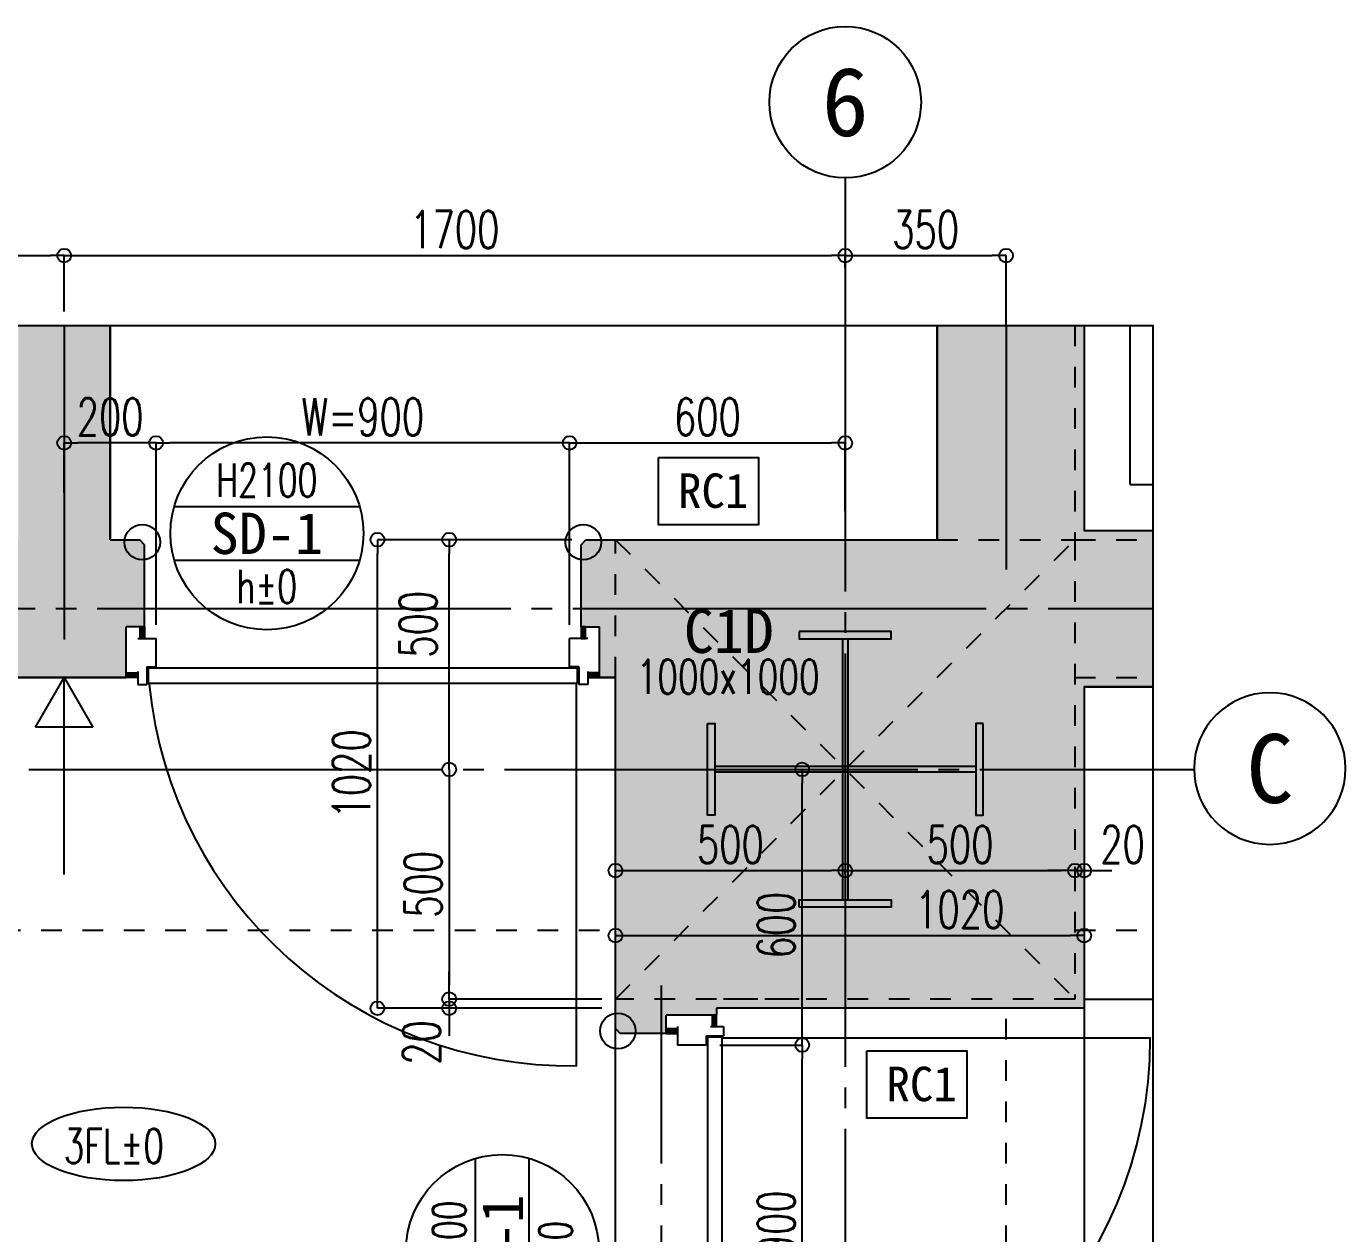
# Model space of a CAD drawing. Extents: x -229451 to 47804, y -161247 to 19812.
# Drawn here: x 13705 to 16577, y 7345 to 9973 of the extents above; entities that cross this region are included whole.
import ezdxf
from ezdxf.enums import TextEntityAlignment as Align

# ---------------------------------------------------------------- set-up
doc = ezdxf.new("R2010")
doc.units = 0
doc.header["$LTSCALE"] = 450
doc.linetypes.add('CENTER2', pattern=[2.3, 2, -0.1, 0.1, -0.1])
doc.linetypes.add('HIDDEN3', pattern=[0.2, 0.1, -0.1])
doc.layers.get('0').update_dxf_attribs({"linetype": 'CONTINUOUS'})
doc.layers.get('DEFPOINTS').update_dxf_attribs({"linetype": 'CONTINUOUS'})
doc.layers.add('E0_図面枠B_OFF', color=255, linetype='CONTINUOUS', plot=False)
for name, color, linetype in [('E1_文字A', 3, 'CONTINUOUS'), ('E6_面取り記号', 4, 'CONTINUOUS'), ('G1_ハッチング', 251, 'CONTINUOUS'), ('H寸法', 3, 'CONTINUOUS'), ('IA_通芯', 12, 'CENTER2'), ('IB_壁芯', 2, 'CENTER2'), ('IC1_寸法', 3, 'CONTINUOUS'), ('ID1_躯体', 7, 'CONTINUOUS'), ('ID2_構造体', 8, 'HIDDEN3'), ('ID7_打放し表示', 231, 'UTILDN'), ('IE_鉄骨', 242, 'CONTINUOUS'), ('JA1_柱記号', 4, 'CONTINUOUS'), ('JA5_壁仕上記号', 4, 'CONTINUOUS'), ('JA6_建具記号', 4, 'CONTINUOUS'), ('JJ1_建具', 1, 'CONTINUOUS'), ('JJ2_建具枠', 3, 'CONTINUOUS'), ('JK1_家具', 1, 'CONTINUOUS'), ('JL1_金物_手摺他', 1, 'CONTINUOUS'), ('KA1_躯体見下線', 113, 'CONTINUOUS'), ('KA2_躯体見下線_梁点線', 8, 'HIDDEN3'), ('KB1_躯体見上線', 143, 'CONTINUOUS')]:
    doc.layers.add(name, color=color, linetype=linetype)
doc.styles.add('toda-A (0.7)', font='romans.shx', dxfattribs={"width": 0.7, "bigfont": 'extfont.shx'})
doc.styles.add('toda-G', font='')
doc.styles.get('toda-G').set_extended_font_data('MS Gothic')
doc.linetypes.add('UTILDN', pattern='A,5e-13,[130,ltypeshp.shx,S=0.45,R=0,X=0,Y=-0.45],0,-3', length=3)
doc.dimstyles.new('toda 1：30', dxfattribs={"dimscale": 30, "dimtxt": 2.7, "dimasz": 1, "dimexe": 0, "dimexo": 1, "dimgap": 0, "dimtad": 0, "dimdec": 3, "dimzin": 12, "dimdsep": 46, "dimtxsty": 'toda-A (0.7)', "dimblk": 'ORIGIN', "dimcen": 2.5, "dimclrd": 256, "dimclre": 256, "dimclrt": 7, "dimadec": 0, "dimazin": 0, "dimtfac": 1, "dimtdec": 3, "dimtix": 1, "dimtmove": 2, "dimatfit": 3, "dimldrblk": 'ORIGIN', "dimfxl": 0, "dimtvp": 0.7, "dimtolj": 1, "dimtzin": 0, "dimarcsym": 0})

# ---------------------------------------------------------------- blocks, each defined once
blk = doc.blocks.new('建具符号')
at = {"layer": 'JA6_建具記号'}
for p, q in [((-336.2, 97.2), (336.2, 97.2)), ((-336.2, -97.2), (336.2, -97.2))]:
    blk.add_line(p, q, dxfattribs=at)
blk.add_circle((0, 0), 350, dxfattribs=at)
at = {"layer": 'JA6_建具記号', "style": 'toda-A (0.7)', "width": 0.7}
for tag, p in [('開口高さ', (0, 192.8)), ('開口下端', (0, -192.8))]:
    blk.add_attdef(tag, text='', height=120, dxfattribs=at).set_placement(p, align=Align.MIDDLE)
at = {"layer": 'JA6_建具記号', "style": 'toda-G'}
blk.add_attdef('建具符号', text='', height=150, dxfattribs=at).set_placement((0, 0), align=Align.MIDDLE)
blk = doc.blocks.new('_Origin')
at = {"color": 0, "linetype": 'ByBlock', "lineweight": -2}
blk.add_line((0, 0), (-1, 0), dxfattribs=at)
blk.add_circle((0, 0), 0.5, dxfattribs=at)
blk = doc.blocks.new('*D129')
at = {"layer": 'DEFPOINTS', "color": 0, "transparency": 16777216}
for p in [(13987.8, 9066.4), (13987.8, 8640.9), (14887.8, 8640.9)]:
    blk.add_point(p, dxfattribs=at)
at = {"layer": 'IC1_寸法', "lineweight": -2, "transparency": 16777216}
for p, q in [((13987.8, 8670.9), (13987.8, 9066.4)), ((14857.8, 9066.4), (14017.8, 9066.4)), ((14887.8, 8670.9), (14887.8, 9066.4))]:
    blk.add_line(p, q, dxfattribs=at)
at = {"layer": 'IC1_寸法', "lineweight": -2, "transparency": 16777216, "xscale": 30, "yscale": 30, "zscale": 30, "rotation": 180}
blk.add_blockref('_Origin', (13987.8, 9066.4), dxfattribs=at)
at = {"layer": 'IC1_寸法', "lineweight": -2, "transparency": 16777216, "xscale": 30, "yscale": 30, "zscale": 30}
blk.add_blockref('_Origin', (14887.8, 9066.4), dxfattribs=at)
at = {"layer": 'IC1_寸法', "color": 7, "transparency": 16777216, "insert": (14437.8, 9123.1), "char_height": 81, "attachment_point": 5, "style": 'toda-A (0.7)'}
blk.add_mtext('\\A1;W=900', dxfattribs=at)
blk = doc.blocks.new('*D130')
at = {"layer": 'DEFPOINTS', "color": 0, "transparency": 16777216}
for p in [(15487.8, 9066.4), (15487.8, 8887.7), (14887.8, 8640.9)]:
    blk.add_point(p, dxfattribs=at)
at = {"layer": 'H寸法', "linetype": 'CENTER2', "lineweight": -2, "transparency": 16777216}
for p, q in [((14887.8, 8670.9), (14887.8, 9066.4)), ((15487.8, 8917.7), (15487.8, 9066.4))]:
    blk.add_line(p, q, dxfattribs=at)
at = {"layer": 'H寸法', "lineweight": -2, "transparency": 16777216}
blk.add_line((14917.8, 9066.4), (15457.8, 9066.4), dxfattribs=at)
at = {"layer": 'H寸法', "lineweight": -2, "transparency": 16777216, "xscale": 30, "yscale": 30, "zscale": 30, "rotation": 180}
blk.add_blockref('_Origin', (14887.8, 9066.4), dxfattribs=at)
at = {"layer": 'H寸法', "lineweight": -2, "transparency": 16777216, "xscale": 30, "yscale": 30, "zscale": 30}
blk.add_blockref('_Origin', (15487.8, 9066.4), dxfattribs=at)
at = {"layer": 'H寸法', "color": 7, "transparency": 16777216, "insert": (15187.8, 9123.1), "char_height": 81, "attachment_point": 5, "style": 'toda-A (0.7)'}
blk.add_mtext('\\A1;600', dxfattribs=at)
blk = doc.blocks.new('*D131')
at = {"layer": 'DEFPOINTS', "color": 0, "transparency": 16777216}
for p in [(15184.8, 7755.9), (15394.3, 7755.9), (15184.8, 6855.9)]:
    blk.add_point(p, dxfattribs=at)
at = {"layer": 'IC1_寸法', "lineweight": -2, "transparency": 16777216}
for p, q in [((15214.8, 7755.9), (15394.3, 7755.9)), ((15394.3, 6885.9), (15394.3, 7725.9)), ((15214.8, 6855.9), (15394.3, 6855.9))]:
    blk.add_line(p, q, dxfattribs=at)
at = {"layer": 'IC1_寸法', "lineweight": -2, "transparency": 16777216, "xscale": 30, "yscale": 30, "zscale": 30}
for p, rotation in [((15394.3, 7755.9), 90), ((15394.3, 6855.9), 270)]:
    blk.add_blockref('_Origin', p, dxfattribs=dict(at, rotation=rotation))
at = {"layer": 'IC1_寸法', "color": 7, "transparency": 16777216, "insert": (15337.6, 7305.9), "char_height": 81, "attachment_point": 5, "rotation": 90, "style": 'toda-A (0.7)'}
blk.add_mtext('\\A1;W=900', dxfattribs=at)
blk = doc.blocks.new('*D132')
at = {"layer": 'DEFPOINTS', "color": 0, "transparency": 16777216}
for p in [(15364.5, 8355.9), (15394.3, 8355.9), (15184.8, 7755.9)]:
    blk.add_point(p, dxfattribs=at)
at = {"layer": 'H寸法', "linetype": 'CENTER2', "lineweight": -2, "transparency": 16777216}
for p, q in [((15394.5, 8355.9), (15394.3, 8355.9)), ((15214.8, 7755.9), (15394.3, 7755.9))]:
    blk.add_line(p, q, dxfattribs=at)
at = {"layer": 'H寸法', "lineweight": -2, "transparency": 16777216}
blk.add_line((15394.3, 7785.9), (15394.3, 8325.9), dxfattribs=at)
at = {"layer": 'H寸法', "lineweight": -2, "transparency": 16777216, "xscale": 30, "yscale": 30, "zscale": 30}
for p, rotation in [((15394.3, 8355.9), 90), ((15394.3, 7755.9), 270)]:
    blk.add_blockref('_Origin', p, dxfattribs=dict(at, rotation=rotation))
at = {"layer": 'H寸法', "color": 7, "transparency": 16777216, "insert": (15337.6, 8016.8), "char_height": 81, "attachment_point": 5, "rotation": 90, "style": 'toda-A (0.7)'}
blk.add_mtext('\\A1;600', dxfattribs=at)
blk = doc.blocks.new('通芯符号B')
at = {"layer": 'IA_通芯', "linetype": 'Continuous'}
blk.add_circle((0, 0), 275, dxfattribs=at)
at = {"layer": 'IA_通芯', "style": 'toda-G'}
blk.add_attdef('X02', text='', height=250, dxfattribs=at).set_placement((0, 0), align=Align.MIDDLE)
blk = doc.blocks.new('*D140')
at = {"layer": 'DEFPOINTS', "color": 0, "transparency": 16777216}
for p in [(15487.8, 8135.6), (14987.8, 8097.6), (15487.8, 8097.6)]:
    blk.add_point(p, dxfattribs=at)
at = {"layer": 'H寸法', "linetype": 'CENTER2', "lineweight": -2, "transparency": 16777216}
for p, q in [((14987.8, 8127.6), (14987.8, 8135.6)), ((15487.8, 8127.6), (15487.8, 8135.6))]:
    blk.add_line(p, q, dxfattribs=at)
at = {"layer": 'H寸法', "lineweight": -2, "transparency": 16777216}
blk.add_line((15017.8, 8135.6), (15457.8, 8135.6), dxfattribs=at)
at = {"layer": 'H寸法', "lineweight": -2, "transparency": 16777216, "xscale": 30, "yscale": 30, "zscale": 30, "rotation": 180}
blk.add_blockref('_Origin', (14987.8, 8135.6), dxfattribs=at)
at = {"layer": 'H寸法', "lineweight": -2, "transparency": 16777216, "xscale": 30, "yscale": 30, "zscale": 30}
blk.add_blockref('_Origin', (15487.8, 8135.6), dxfattribs=at)
at = {"layer": 'H寸法', "color": 7, "transparency": 16777216, "insert": (15237.8, 8192.3), "char_height": 81, "attachment_point": 5, "style": 'toda-A (0.7)'}
blk.add_mtext('\\A1;500', dxfattribs=at)
blk = doc.blocks.new('*D141')
at = {"layer": 'DEFPOINTS', "color": 0, "transparency": 16777216}
for p in [(15987.8, 8135.6), (15487.8, 8097.6), (15987.8, 8107.8)]:
    blk.add_point(p, dxfattribs=at)
at = {"layer": 'H寸法', "linetype": 'CENTER2', "lineweight": -2, "transparency": 16777216}
for p, q in [((15487.8, 8127.6), (15487.8, 8135.6)), ((15987.8, 8137.8), (15987.8, 8135.6))]:
    blk.add_line(p, q, dxfattribs=at)
at = {"layer": 'H寸法', "lineweight": -2, "transparency": 16777216}
blk.add_line((15517.8, 8135.6), (15957.8, 8135.6), dxfattribs=at)
at = {"layer": 'H寸法', "lineweight": -2, "transparency": 16777216, "xscale": 30, "yscale": 30, "zscale": 30, "rotation": 180}
blk.add_blockref('_Origin', (15487.8, 8135.6), dxfattribs=at)
at = {"layer": 'H寸法', "lineweight": -2, "transparency": 16777216, "xscale": 30, "yscale": 30, "zscale": 30}
blk.add_blockref('_Origin', (15987.8, 8135.6), dxfattribs=at)
at = {"layer": 'H寸法', "color": 7, "transparency": 16777216, "insert": (15737.8, 8192.3), "char_height": 81, "attachment_point": 5, "style": 'toda-A (0.7)'}
blk.add_mtext('\\A1;500', dxfattribs=at)
blk = doc.blocks.new('*D187')
at = {"layer": 'DEFPOINTS', "color": 0, "transparency": 16777216}
for p in [(13599.3, 8555.9), (13671.4, 8555.9), (13897.9, 6975.9)]:
    blk.add_point(p, dxfattribs=at)
at = {"layer": 'H寸法', "linetype": 'CENTER2', "lineweight": -2, "transparency": 16777216}
for p, q in [((13641.4, 8555.9), (13599.3, 8555.9)), ((13867.9, 6975.9), (13599.3, 6975.9))]:
    blk.add_line(p, q, dxfattribs=at)
at = {"layer": 'H寸法', "lineweight": -2, "transparency": 16777216}
blk.add_line((13599.3, 7005.9), (13599.3, 8525.9), dxfattribs=at)
at = {"layer": 'H寸法', "lineweight": -2, "transparency": 16777216, "xscale": 30, "yscale": 30, "zscale": 30}
for p, rotation in [((13599.3, 8555.9), 90), ((13599.3, 6975.9), 270)]:
    blk.add_blockref('_Origin', p, dxfattribs=dict(at, rotation=rotation))
at = {"layer": 'H寸法', "color": 7, "transparency": 16777216, "insert": (13542.6, 7765.9), "char_height": 81, "attachment_point": 5, "rotation": 90, "style": 'toda-A (0.7)'}
blk.add_mtext('\\A1;1580', dxfattribs=at)
blk = doc.blocks.new('*D425')
at = {"layer": 'DEFPOINTS', "color": 0, "transparency": 16777216}
for p in [(16007.8, 8135.6), (15987.8, 8113.5), (16007.8, 8113.5)]:
    blk.add_point(p, dxfattribs=at)
at = {"layer": 'H寸法', "lineweight": -2, "transparency": 16777216}
for p, q in [((15957.8, 8135.6), (15927.8, 8135.6)), ((15987.8, 8135.6), (16007.8, 8135.6)), ((16037.8, 8135.6), (16067.8, 8135.6))]:
    blk.add_line(p, q, dxfattribs=at)
at = {"layer": 'H寸法', "linetype": 'CENTER2', "lineweight": -2, "transparency": 16777216}
for p, q in [((15987.8, 8143.5), (15987.8, 8135.6)), ((16007.8, 8143.5), (16007.8, 8135.6))]:
    blk.add_line(p, q, dxfattribs=at)
at = {"layer": 'H寸法', "lineweight": -2, "transparency": 16777216, "xscale": 30, "yscale": 30, "zscale": 30}
blk.add_blockref('_Origin', (15987.8, 8135.6), dxfattribs=at)
at = {"layer": 'H寸法', "lineweight": -2, "transparency": 16777216, "xscale": 30, "yscale": 30, "zscale": 30, "rotation": 180}
blk.add_blockref('_Origin', (16007.8, 8135.6), dxfattribs=at)
at = {"layer": 'H寸法', "color": 7, "transparency": 16777216, "insert": (16091.5, 8192.3), "char_height": 81, "attachment_point": 5, "style": 'toda-A (0.7)'}
blk.add_mtext('\\A1;20', dxfattribs=at)
blk = doc.blocks.new('*D426')
at = {"layer": 'DEFPOINTS', "color": 0, "transparency": 16777216}
for p in [(14987.8, 8023.9), (16007.8, 8023.9), (16007.8, 7994.1)]:
    blk.add_point(p, dxfattribs=at)
at = {"layer": 'H寸法', "linetype": 'CENTER2', "lineweight": -2, "transparency": 16777216}
for p, q in [((14987.8, 7993.9), (14987.8, 7994.1)), ((16007.8, 7993.9), (16007.8, 7994.1))]:
    blk.add_line(p, q, dxfattribs=at)
at = {"layer": 'H寸法', "lineweight": -2, "transparency": 16777216}
blk.add_line((15017.8, 7994.1), (15977.8, 7994.1), dxfattribs=at)
at = {"layer": 'H寸法', "lineweight": -2, "transparency": 16777216, "xscale": 30, "yscale": 30, "zscale": 30, "rotation": 180}
blk.add_blockref('_Origin', (14987.8, 7994.1), dxfattribs=at)
at = {"layer": 'H寸法', "lineweight": -2, "transparency": 16777216, "xscale": 30, "yscale": 30, "zscale": 30}
blk.add_blockref('_Origin', (16007.8, 7994.1), dxfattribs=at)
at = {"layer": 'H寸法', "color": 7, "transparency": 16777216, "insert": (15737, 8050.8), "char_height": 81, "attachment_point": 5, "style": 'toda-A (0.7)'}
blk.add_mtext('\\A1;1020', dxfattribs=at)
blk = doc.blocks.new('*D427')
at = {"layer": 'DEFPOINTS', "color": 0, "transparency": 16777216}
for p in [(14655.4, 8355.9), (14625.8, 7855.9), (14987.8, 7855.9)]:
    blk.add_point(p, dxfattribs=at)
at = {"layer": 'H寸法', "linetype": 'CENTER2', "lineweight": -2, "transparency": 16777216}
for p, q in [((14625.4, 8355.9), (14625.8, 8355.9)), ((14957.8, 7855.9), (14625.8, 7855.9))]:
    blk.add_line(p, q, dxfattribs=at)
at = {"layer": 'H寸法', "lineweight": -2, "transparency": 16777216}
blk.add_line((14625.8, 8325.9), (14625.8, 7885.9), dxfattribs=at)
at = {"layer": 'H寸法', "lineweight": -2, "transparency": 16777216, "xscale": 30, "yscale": 30, "zscale": 30}
for p, rotation in [((14625.8, 8355.9), 90), ((14625.8, 7855.9), 270)]:
    blk.add_blockref('_Origin', p, dxfattribs=dict(at, rotation=rotation))
at = {"layer": 'H寸法', "color": 7, "transparency": 16777216, "insert": (14569.1, 8105.9), "char_height": 81, "attachment_point": 5, "rotation": 90, "style": 'toda-A (0.7)'}
blk.add_mtext('\\A1;500', dxfattribs=at)
blk = doc.blocks.new('*D428')
at = {"layer": 'DEFPOINTS', "color": 0, "transparency": 16777216}
for p in [(14625.8, 8855.9), (14922.9, 8855.9), (14655.4, 8355.9)]:
    blk.add_point(p, dxfattribs=at)
at = {"layer": 'H寸法', "linetype": 'CENTER2', "lineweight": -2, "transparency": 16777216}
for p, q in [((14892.9, 8855.9), (14625.8, 8855.9)), ((14625.4, 8355.9), (14625.8, 8355.9))]:
    blk.add_line(p, q, dxfattribs=at)
at = {"layer": 'H寸法', "lineweight": -2, "transparency": 16777216}
blk.add_line((14625.8, 8385.9), (14625.8, 8825.9), dxfattribs=at)
at = {"layer": 'H寸法', "lineweight": -2, "transparency": 16777216, "xscale": 30, "yscale": 30, "zscale": 30}
for p, rotation in [((14625.8, 8855.9), 90), ((14625.8, 8355.9), 270)]:
    blk.add_blockref('_Origin', p, dxfattribs=dict(at, rotation=rotation))
at = {"layer": 'H寸法', "color": 7, "transparency": 16777216, "insert": (14558, 8671.9), "char_height": 81, "attachment_point": 5, "rotation": 90, "style": 'toda-A (0.7)'}
blk.add_mtext('\\A1;500', dxfattribs=at)
blk = doc.blocks.new('*D429')
at = {"layer": 'DEFPOINTS', "color": 0, "transparency": 16777216}
for p in [(14469.6, 8855.9), (14922.9, 8855.9), (14987.8, 7835.9)]:
    blk.add_point(p, dxfattribs=at)
at = {"layer": 'H寸法', "linetype": 'CENTER2', "lineweight": -2, "transparency": 16777216}
for p, q in [((14892.9, 8855.9), (14469.6, 8855.9)), ((14957.8, 7835.9), (14469.6, 7835.9))]:
    blk.add_line(p, q, dxfattribs=at)
at = {"layer": 'H寸法', "lineweight": -2, "transparency": 16777216}
blk.add_line((14469.6, 7865.9), (14469.6, 8825.9), dxfattribs=at)
at = {"layer": 'H寸法', "lineweight": -2, "transparency": 16777216, "xscale": 30, "yscale": 30, "zscale": 30}
for p, rotation in [((14469.6, 8855.9), 90), ((14469.6, 7835.9), 270)]:
    blk.add_blockref('_Origin', p, dxfattribs=dict(at, rotation=rotation))
at = {"layer": 'H寸法', "color": 7, "transparency": 16777216, "insert": (14412.9, 8345.9), "char_height": 81, "attachment_point": 5, "rotation": 90, "style": 'toda-A (0.7)'}
blk.add_mtext('\\A1;1020', dxfattribs=at)
blk = doc.blocks.new('*D430')
at = {"layer": 'DEFPOINTS', "color": 0, "transparency": 16777216}
for p in [(14987.8, 7855.9), (14625.8, 7835.9), (14987.8, 7835.9)]:
    blk.add_point(p, dxfattribs=at)
at = {"layer": 'H寸法', "lineweight": -2, "transparency": 16777216}
for p, q in [((14625.8, 7885.9), (14625.8, 7915.9)), ((14625.8, 7855.9), (14625.8, 7835.9)), ((14625.8, 7805.9), (14625.8, 7775.9))]:
    blk.add_line(p, q, dxfattribs=at)
at = {"layer": 'H寸法', "linetype": 'CENTER2', "lineweight": -2, "transparency": 16777216}
for p, q in [((14957.8, 7855.9), (14625.8, 7855.9)), ((14957.8, 7835.9), (14625.8, 7835.9))]:
    blk.add_line(p, q, dxfattribs=at)
at = {"layer": 'H寸法', "lineweight": -2, "transparency": 16777216, "xscale": 30, "yscale": 30, "zscale": 30}
for p, rotation in [((14625.8, 7855.9), 270), ((14625.8, 7835.9), 90)]:
    blk.add_blockref('_Origin', p, dxfattribs=dict(at, rotation=rotation))
at = {"layer": 'H寸法', "color": 7, "transparency": 16777216, "insert": (14565.6, 7761.5), "char_height": 81, "attachment_point": 5, "rotation": 90, "style": 'toda-A (0.7)'}
blk.add_mtext('\\A1;20', dxfattribs=at)
blk = doc.blocks.new('*D482')
at = {"layer": 'DEFPOINTS', "color": 0, "transparency": 16777216}
for p in [(13787.8, 9474.2), (11387.8, 9322.4), (13787.8, 9322.4)]:
    blk.add_point(p, dxfattribs=at)
at = {"layer": 'H寸法', "linetype": 'CENTER2', "lineweight": -2, "transparency": 16777216}
for p, q in [((11387.8, 9352.4), (11387.8, 9474.2)), ((13787.8, 9352.4), (13787.8, 9474.2))]:
    blk.add_line(p, q, dxfattribs=at)
at = {"layer": 'H寸法', "lineweight": -2, "transparency": 16777216}
blk.add_line((11417.8, 9474.2), (13757.8, 9474.2), dxfattribs=at)
at = {"layer": 'H寸法', "lineweight": -2, "transparency": 16777216, "xscale": 30, "yscale": 30, "zscale": 30, "rotation": 180}
blk.add_blockref('_Origin', (11387.8, 9474.2), dxfattribs=at)
at = {"layer": 'H寸法', "lineweight": -2, "transparency": 16777216, "xscale": 30, "yscale": 30, "zscale": 30}
blk.add_blockref('_Origin', (13787.8, 9474.2), dxfattribs=at)
at = {"layer": 'H寸法', "color": 7, "transparency": 16777216, "insert": (12587.8, 9530.9), "char_height": 81, "attachment_point": 5, "style": 'toda-A (0.7)'}
blk.add_mtext('\\A1;2400', dxfattribs=at)
blk = doc.blocks.new('*D483')
at = {"layer": 'DEFPOINTS', "color": 0, "transparency": 16777216}
for p in [(15487.8, 9474.2), (15487.8, 9418.3), (13787.8, 9322.4)]:
    blk.add_point(p, dxfattribs=at)
at = {"layer": 'H寸法', "linetype": 'CENTER2', "lineweight": -2, "transparency": 16777216}
for p, q in [((13787.8, 9352.4), (13787.8, 9474.2)), ((15487.8, 9448.3), (15487.8, 9474.2))]:
    blk.add_line(p, q, dxfattribs=at)
at = {"layer": 'H寸法', "lineweight": -2, "transparency": 16777216}
blk.add_line((13817.8, 9474.2), (15457.8, 9474.2), dxfattribs=at)
at = {"layer": 'H寸法', "lineweight": -2, "transparency": 16777216, "xscale": 30, "yscale": 30, "zscale": 30, "rotation": 180}
blk.add_blockref('_Origin', (13787.8, 9474.2), dxfattribs=at)
at = {"layer": 'H寸法', "lineweight": -2, "transparency": 16777216, "xscale": 30, "yscale": 30, "zscale": 30}
blk.add_blockref('_Origin', (15487.8, 9474.2), dxfattribs=at)
at = {"layer": 'H寸法', "color": 7, "transparency": 16777216, "insert": (14637.8, 9530.9), "char_height": 81, "attachment_point": 5, "style": 'toda-A (0.7)'}
blk.add_mtext('\\A1;1700', dxfattribs=at)
blk = doc.blocks.new('*D484')
at = {"layer": 'DEFPOINTS', "color": 0, "transparency": 16777216}
for p in [(15837.8, 9474.2), (15487.8, 9418.3), (15837.8, 9291.4)]:
    blk.add_point(p, dxfattribs=at)
at = {"layer": 'H寸法', "linetype": 'CENTER2', "lineweight": -2, "transparency": 16777216}
for p, q in [((15487.8, 9448.3), (15487.8, 9474.2)), ((15837.8, 9321.4), (15837.8, 9474.2))]:
    blk.add_line(p, q, dxfattribs=at)
at = {"layer": 'H寸法', "lineweight": -2, "transparency": 16777216}
blk.add_line((15517.8, 9474.2), (15807.8, 9474.2), dxfattribs=at)
at = {"layer": 'H寸法', "lineweight": -2, "transparency": 16777216, "xscale": 30, "yscale": 30, "zscale": 30, "rotation": 180}
blk.add_blockref('_Origin', (15487.8, 9474.2), dxfattribs=at)
at = {"layer": 'H寸法', "lineweight": -2, "transparency": 16777216, "xscale": 30, "yscale": 30, "zscale": 30}
blk.add_blockref('_Origin', (15837.8, 9474.2), dxfattribs=at)
at = {"layer": 'H寸法', "color": 7, "transparency": 16777216, "insert": (15662.8, 9530.9), "char_height": 81, "attachment_point": 5, "style": 'toda-A (0.7)'}
blk.add_mtext('\\A1;350', dxfattribs=at)
blk = doc.blocks.new('*D486')
at = {"layer": 'DEFPOINTS', "color": 0, "transparency": 16777216}
for p in [(13787.8, 9066.4), (13987.8, 8938.6), (13787.8, 8928.1)]:
    blk.add_point(p, dxfattribs=at)
at = {"layer": 'H寸法', "linetype": 'CENTER2', "lineweight": -2, "transparency": 16777216}
for p, q in [((13787.8, 8958.1), (13787.8, 9066.4)), ((13987.8, 8968.6), (13987.8, 9066.4))]:
    blk.add_line(p, q, dxfattribs=at)
at = {"layer": 'H寸法', "lineweight": -2, "transparency": 16777216}
blk.add_line((13957.8, 9066.4), (13817.8, 9066.4), dxfattribs=at)
at = {"layer": 'H寸法', "lineweight": -2, "transparency": 16777216, "xscale": 30, "yscale": 30, "zscale": 30, "rotation": 180}
blk.add_blockref('_Origin', (13787.8, 9066.4), dxfattribs=at)
at = {"layer": 'H寸法', "lineweight": -2, "transparency": 16777216, "xscale": 30, "yscale": 30, "zscale": 30}
blk.add_blockref('_Origin', (13987.8, 9066.4), dxfattribs=at)
at = {"layer": 'H寸法', "color": 7, "transparency": 16777216, "insert": (13887.8, 9123.1), "char_height": 81, "attachment_point": 5, "style": 'toda-A (0.7)'}
blk.add_mtext('\\A1;200', dxfattribs=at)
blk = doc.blocks.new('壁仕上記号Ｓ')
at = {"layer": 'JA5_壁仕上記号'}
blk.add_lwpolyline([(-99.3, 60.2), (82.2, 60.2), (82.2, -62.1), (-99.3, -62.1)], close=True, dxfattribs=at)
at = {"layer": 'JA5_壁仕上記号', "style": 'toda-G'}
blk.add_attdef('壁仕上符号', text='', height=135, dxfattribs=at).set_placement((0, 0), align=Align.MIDDLE)

msp = doc.modelspace()

# ---------------------------------------------------------------- hatches: boundary and pattern name
at = {"layer": 'G1_ハッチング'}
h = msp.add_hatch(color=256, dxfattribs=at)
h.paths.add_polyline_path([(16007.809, 8535.8917), (16157.2461, 8535.8917), (16157.2461, 8875.8917), (16007.809, 8875.8917), (16007.809, 9322.384), (15687.809, 9322.384), (15687.809, 8855.8917), (14922.8946, 8855.8917), (14912.809, 8844.7885), (14912.809, 8665.8917), (14952.809, 8665.8917), (14952.809, 8555.8917), (14987.809, 8555.8917), (14987.809, 7791.9949), (14997.8946, 7780.8917), (15097.809, 7780.8917), (15097.809, 7820.8917), (15207.809, 7820.8917), (15207.809, 7835.8917), (16007.809, 7835.8917)])
h.paths.add_polyline_path([(13922.809, 8665.8917), (13962.809, 8665.8917), (13962.809, 8844.7885), (13952.7234, 8855.8917), (13887.809, 8855.8917), (13887.809, 9322.384), (13687.809, 9322.384), (13687.809, 8855.8917), (10870.0266, 8855.8917), (10870.0266, 8555.8917), (11287.809, 8555.8917), (11287.809, 6955.8917), (10870.0266, 6955.8917), (10870.0266, 6755.8917), (11287.809, 6755.8917), (11287.809, 5291.9949), (11297.8946, 5280.8917), (11377.809, 5280.8917), (11377.809, 5320.8917), (11487.809, 5320.8917), (11487.809, 6755.8917), (11552.7234, 6755.8917), (11562.809, 6766.9949), (11562.809, 6845.8917), (11522.809, 6845.8917), (11522.809, 6955.8917), (11487.809, 6955.8917), (11487.809, 8555.8917), (13922.809, 8555.8917)])
h.paths.add_polyline_path([(15207.809, 6790.8917), (15097.809, 6790.8917), (15097.809, 6830.8917), (14997.8946, 6830.8917), (14987.809, 6819.7885), (14987.809, 4255.8917), (12987.809, 4255.8917), (12987.809, 6945.8061), (12976.7058, 6955.8917), (12552.809, 6955.8917), (12552.809, 6845.8917), (12512.809, 6845.8917), (12512.809, 6766.9949), (12522.8946, 6755.8917), (12787.809, 6755.8917), (12787.809, 4255.8917), (11487.809, 4255.8917), (11487.809, 4290.8917), (11377.809, 4290.8917), (11377.809, 4330.8917), (11297.8946, 4330.8917), (11287.809, 4319.7885), (11287.809, 4055.8917), (14987.809, 4055.8917), (14987.809, 3358.161), (15207.809, 3358.161)])
at = {"layer": 'JJ2_建具枠'}
h = msp.add_hatch(dxfattribs=at)
h.set_pattern_fill('ANSI37', color=256, scale=30, angle=270)
h.set_pattern_definition([(315, (11606.626, 121627.4205), (2.65165043, 2.65165043), []), (45, (11606.626, 121627.4205), (-2.65165043, 2.65165043), [])])
h.paths.add_polyline_path([(13952.809, 8665.8917), (13952.809, 8640.8917), (13962.809, 8640.8917), (13962.809, 8665.8917)])
h = msp.add_hatch(dxfattribs=at)
h.set_pattern_fill('ANSI37', color=256, scale=30, angle=270)
h.set_pattern_definition([(315, (12240.8814, 121627.4205), (2.65165043, 2.65165043), []), (45, (12240.8814, 121627.4205), (-2.65165043, 2.65165043), [])])
h.paths.add_polyline_path([(14922.809, 8665.8917), (14922.809, 8640.8917), (14912.809, 8640.8917), (14912.809, 8665.8917)])
h = msp.add_hatch(dxfattribs=at)
h.set_pattern_fill('ANSI37', color=256, scale=30, angle=360)
h.set_pattern_definition([(45, (-96866.7356, 7870.2036), (-2.65165043, 2.65165043), []), (135, (-96866.7356, 7870.2036), (-2.65165043, -2.65165043), [])])
h.paths.add_polyline_path([(13922.809, 8555.8917), (13947.809, 8555.8917), (13947.809, 8565.8917), (13922.809, 8565.8917)])
h = msp.add_hatch(dxfattribs=at)
h.set_pattern_fill('ANSI37', color=256, scale=30, angle=360)
h.set_pattern_definition([(45, (-96232.4803, 7870.2036), (-2.65165043, 2.65165043), []), (135, (-96232.4803, 7870.2036), (-2.65165043, -2.65165043), [])])
h.paths.add_polyline_path([(14952.809, 8555.8917), (14927.809, 8555.8917), (14927.809, 8565.8917), (14952.809, 8565.8917)])
h = msp.add_hatch(dxfattribs=at)
h.set_pattern_fill('ANSI37', color=256, scale=30, angle=450)
h.set_pattern_definition([(135, (15893.497, -103364.3976), (-2.65165043, -2.65165043), []), (225, (15893.497, -103364.3976), (2.65165043, -2.65165043), [])])
h.paths.add_polyline_path([(15207.809, 7820.8917), (15207.809, 7795.8917), (15197.809, 7795.8917), (15197.809, 7820.8917)])
h = msp.add_hatch(dxfattribs=at)
h.set_pattern_fill('ANSI37', color=256, scale=30, angle=360)
h.set_pattern_definition([(45, (-97863.7198, 5108.964), (-2.65165043, 2.65165043), []), (135, (-97863.7198, 5108.964), (-2.65165043, -2.65165043), [])])
h.paths.add_polyline_path([(15097.809, 7790.8917), (15122.809, 7790.8917), (15122.809, 7780.8917), (15097.809, 7780.8917)])

# ---------------------------------------------------------------- linework, layer by layer
at = {"layer": 'E0_図面枠B_OFF'}
msp.add_lwpolyline([(10227.7201, 9322.384), (16157.2461, 9322.384), (16157.2461, 3358.161), (10227.7201, 3358.161)], close=True, dxfattribs=at)
at = {"layer": 'E1_文字A', "color": 3, "linetype": 'ByBlock'}
msp.add_ellipse((13917.0791, 7540.6975), major_axis=(199.4245, 0), ratio=0.400857732, dxfattribs=at)
at = {"layer": 'E6_面取り記号'}
for centre in [(13957.7662, 8850.3401), (14917.8518, 8850.3401), (14992.8518, 7786.4433)]:
    msp.add_circle(centre, 38.658, dxfattribs=at)
at = {"layer": 'IA_通芯'}
for p, q in [((15487.809, 9643.2375), (15487.809, 2996.5542)), ((10605.8987, 8355.8917), (16246.9394, 8355.8917))]:
    msp.add_line(p, q, dxfattribs=at)
at = {"layer": 'IB_壁芯'}
for p, q in [((13787.809, 9322.384), (13787.809, 8638.4059)), ((15837.809, 9322.384), (15837.809, 8790.9574)), ((10754.7804, 8705.8917), (16157.2461, 8705.8917)), ((15087.809, 3358.161), (15087.809, 7885.3593))]:
    msp.add_line(p, q, dxfattribs=at)
at = {"layer": 'IC1_寸法'}
for points in [[(14904.809, 8543.8917), (14904.809, 8575.8917), (13970.809, 8575.8917), (13970.809, 8543.8917)], [(15219.809, 7772.8917), (15187.809, 7772.8917), (15187.809, 6838.8917), (15219.809, 6838.8917)]]:
    msp.add_lwpolyline(points, close=True, dxfattribs=at)
at = {"layer": 'ID1_躯体'}
for p, q in [((13887.809, 8855.8917), (13887.809, 9322.384)), ((15687.809, 9322.384), (15687.809, 8855.8917)), ((16007.809, 9322.384), (16007.809, 8875.8917)), ((16007.809, 8875.8917), (16157.2461, 8875.8917)), ((13887.809, 8855.8917), (13952.7234, 8855.8917)), ((13962.809, 8844.7885), (13952.7234, 8855.8917)), ((13962.809, 8665.8917), (13962.809, 8844.7885)), ((14912.809, 8844.7885), (14922.8946, 8855.8917)), ((14912.809, 8665.8917), (14912.809, 8844.7885)), ((14922.8946, 8855.8917), (15687.809, 8855.8917)), ((13962.809, 8665.8917), (13922.809, 8665.8917)), ((13922.809, 8555.8917), (13922.809, 8665.8917)), ((14912.809, 8665.8917), (14952.809, 8665.8917)), ((14952.809, 8555.8917), (14952.809, 8665.8917)), ((11487.809, 8555.8917), (13922.809, 8555.8917)), ((14952.809, 8555.8917), (14987.809, 8555.8917)), ((14987.809, 7791.9949), (14987.809, 8555.8917)), ((16007.809, 8535.8917), (16007.809, 7835.8917)), ((16007.809, 8535.8917), (16157.2461, 8535.8917)), ((15097.809, 7780.8917), (15097.809, 7820.8917)), ((15207.809, 7820.8917), (15097.809, 7820.8917)), ((16007.809, 7835.8917), (15207.809, 7835.8917)), ((15207.809, 7835.8917), (15207.809, 7820.8917)), ((14987.809, 7791.9949), (14997.8946, 7780.8917)), ((15097.809, 7780.8917), (14997.8946, 7780.8917))]:
    msp.add_line(p, q, dxfattribs=at)
at = {"layer": 'ID2_構造体'}
for p, q in [((15987.809, 9322.384), (15987.809, 8855.8917)), ((14987.809, 7856.0417), (15987.809, 8855.8917)), ((14987.809, 8855.8917), (15987.809, 7856.0417)), ((14987.809, 8555.8917), (14987.809, 8855.8917)), ((15687.809, 8855.8917), (15987.809, 8855.8917)), ((15987.809, 8855.8917), (15987.809, 7855.8917)), ((15987.809, 8855.8917), (16157.2461, 8855.8917)), ((15987.809, 8555.8917), (16157.2461, 8555.8917)), ((15387.809, 7855.8917), (14987.809, 7855.8917)), ((15987.809, 7855.8917), (15187.809, 7855.8917))]:
    msp.add_line(p, q, dxfattribs=at)
at = {"layer": 'ID7_打放し表示', "ltscale": 0.1}
for p, q in [((13887.809, 9322.384), (13887.809, 8855.8917)), ((15687.809, 8855.8917), (15687.809, 9322.384)), ((14922.8946, 8855.8917), (15687.809, 8855.8917)), ((13922.809, 8555.8917), (11487.809, 8555.8917)), ((14987.809, 8555.8917), (14952.809, 8555.8917)), ((14987.809, 7791.9949), (14987.809, 8555.8917))]:
    msp.add_line(p, q, dxfattribs=at)
for points in [[(16007.809, 9322.384), (16007.809, 8875.8917), (16157.2461, 8875.8917)], [(16157.2461, 8535.8917), (16007.809, 8535.8917), (16007.809, 7835.8917), (15207.809, 7835.8917)]]:
    msp.add_lwpolyline(points, dxfattribs=at)
at = {"layer": 'IE_鉄骨'}
for p, q in [((15481.809, 8639.8917), (15481.809, 8071.8917)), ((15493.809, 8639.8917), (15493.809, 8071.8917)), ((15771.809, 8361.8917), (15203.809, 8361.8917)), ((15771.809, 8349.8917), (15203.809, 8349.8917))]:
    msp.add_line(p, q, dxfattribs=at)
for points in [[(15387.809, 8655.8917), (15387.809, 8639.8917), (15587.809, 8639.8917), (15587.809, 8655.8917)], [(15187.809, 8455.8917), (15203.809, 8455.8917), (15203.809, 8255.8917), (15187.809, 8255.8917)], [(15787.809, 8455.8917), (15771.809, 8455.8917), (15771.809, 8255.8917), (15787.809, 8255.8917)], [(15387.809, 8055.8917), (15387.809, 8071.8917), (15587.809, 8071.8917), (15587.809, 8055.8917)]]:
    msp.add_lwpolyline(points, close=True, dxfattribs=at)
at = {"layer": 'JJ1_建具'}
for points in [[(13972.809, 8540.8917), (13972.809, 8540.8917, 0.414213562), (13972.809, 8540.8917, 0.390049608), (14902.809, 7710.8917), (14902.809, 8541.8917)], [(15222.809, 6840.8917), (15222.809, 6840.8917, 0.414213562), (15222.809, 6840.8917, 0.41389825), (16151.809, 7770.8917), (15221.809, 7770.8917)]]:
    msp.add_lwpolyline(points, format="xyb", dxfattribs=at)
at = {"layer": 'JJ2_建具枠'}
for p, q in [((13947.809, 8640.8917), (13987.809, 8640.8917)), ((13987.809, 8578.8917), (13987.809, 8640.8917)), ((14887.809, 8578.8917), (14887.809, 8640.8917)), ((14927.809, 8640.8917), (14887.809, 8640.8917)), ((13947.809, 8568.8917), (13947.809, 8540.8917)), ((13967.809, 8578.8917), (13987.809, 8578.8917)), ((13967.809, 8578.8917), (13967.809, 8540.8917)), ((14907.809, 8578.8917), (14887.809, 8578.8917)), ((14907.809, 8578.8917), (14907.809, 8540.8917)), ((14927.809, 8568.8917), (14927.809, 8540.8917)), ((13947.809, 8540.8917), (13967.809, 8540.8917)), ((14927.809, 8540.8917), (14907.809, 8540.8917)), ((15122.809, 7795.8917), (15122.809, 7755.8917)), ((15194.809, 7795.8917), (15222.809, 7795.8917)), ((15222.809, 7795.8917), (15222.809, 7775.8917)), ((15184.809, 7755.8917), (15122.809, 7755.8917)), ((15184.809, 7775.8917), (15184.809, 7755.8917)), ((15184.809, 7775.8917), (15222.809, 7775.8917))]:
    msp.add_line(p, q, dxfattribs=at)
for points in [[(13952.809, 8640.8917), (13952.809, 8665.8917), (13962.809, 8665.8917), (13962.809, 8640.8917)], [(14922.809, 8640.8917), (14922.809, 8665.8917), (14912.809, 8665.8917), (14912.809, 8640.8917)], [(13947.809, 8555.8917), (13922.809, 8555.8917), (13922.809, 8565.8917), (13947.809, 8565.8917)], [(14927.809, 8555.8917), (14952.809, 8555.8917), (14952.809, 8565.8917), (14927.809, 8565.8917)], [(15207.809, 7795.8917), (15207.809, 7820.8917), (15197.809, 7820.8917), (15197.809, 7795.8917)], [(15122.809, 7790.8917), (15097.809, 7790.8917), (15097.809, 7780.8917), (15122.809, 7780.8917)]]:
    msp.add_lwpolyline(points, close=True, dxfattribs=at)
at = {"layer": 'JK1_家具', "ltscale": 6.5}
for p, q in [((13725.4989, 8447.9364), (13787.809, 8555.8917)), ((13787.809, 8126.8917), (13787.809, 8555.8917)), ((13787.809, 8555.8917), (13850.1191, 8447.9364)), ((13850.1191, 8447.9364), (13725.4989, 8447.9364))]:
    msp.add_line(p, q, dxfattribs=at)
at = {"layer": 'JL1_金物_手摺他', "color": 5, "linetype": 'Continuous'}
for q in [(16107.809, 9322.384), (16157.2461, 8975.8917)]:
    msp.add_line((16107.809, 8975.8917), q, dxfattribs=at)
at = {"layer": 'KA1_躯体見下線'}
for q in [(16157.2461, 7855.8917), (16007.809, 6655.8917)]:
    msp.add_line((16007.809, 7855.8917), q, dxfattribs=at)
at = {"layer": 'KA2_躯体見下線_梁点線'}
for p, q in [((11487.809, 8005.8917), (14987.809, 8005.8917)), ((15987.809, 8005.8917), (16157.2461, 8005.8917)), ((15837.809, 3358.161), (15837.809, 7855.8917))]:
    msp.add_line(p, q, dxfattribs=at)
at = {"layer": 'KB1_躯体見上線'}
msp.add_line((14987.809, 6819.7885), (14987.809, 7791.9949), dxfattribs=at)

# ---------------------------------------------------------------- block references
at = {"layer": 'IA_通芯', "xscale": 0.6, "yscale": 0.6, "zscale": 0.6}
msp.add_blockref('通芯符号B', (15487.809, 9808.2375), dxfattribs=at).add_auto_attribs({'X02': '6'})
at = {"layer": 'IA_通芯'}
ref = msp.add_blockref('通芯符号B', (16411.9297, 8357.6821), dxfattribs=dict(at, xscale=-0.6, yscale=0.6, zscale=0.6))
ref.add_attrib('X02', 'C', dxfattribs={"height": 150, "style": 'toda-G'}).set_placement((16411.9297, 8357.6821), align=Align.MIDDLE)
at = {"layer": 'JA5_壁仕上記号'}
ref = msp.add_blockref('壁仕上記号Ｓ', (15200.284, 8962.6498), dxfattribs=dict(at, xscale=1.2, yscale=1.2, zscale=1.2))
ref.add_attrib('壁仕上符号', 'RC1', dxfattribs={"height": 75, "style": 'toda-G'}).set_placement((15200.284, 8962.6498), align=Align.MIDDLE)
ref = msp.add_blockref('壁仕上記号Ｓ', (15654.0234, 7671.1609), dxfattribs=dict(at, xscale=1.2, yscale=1.2, zscale=1.2))
ref.add_attrib('壁仕上符号', 'RC1', dxfattribs={"height": 75, "style": 'toda-G'}).set_placement((15654.0234, 7671.1609), align=Align.MIDDLE)
at = {"layer": 'JA6_建具記号', "color": 4, "xscale": 0.6, "yscale": 0.6, "zscale": 0.6}
msp.add_blockref('建具符号', (14228.9327, 8869.7108), dxfattribs=at).add_auto_attribs({'開口高さ': 'H2100', '建具符号': 'SD-1', '開口下端': 'h±0'})
at = {"layer": 'JA6_建具記号', "color": 4, "xscale": 0.6, "yscale": 0.6, "zscale": 0.6, "rotation": 90}
msp.add_blockref('建具符号', (14741.65, 7307.4603), dxfattribs=at).add_auto_attribs({'開口高さ': 'H2100', '建具符号': 'SD-1', '開口下端': 'h±0'})

# ---------------------------------------------------------------- texts
at = {"layer": 'E1_文字A', "color": 3, "linetype": 'ByBlock', "style": 'toda-A (0.7)', "width": 0.7}
msp.add_text('1000x1000', height=75, dxfattribs=at).set_placement((15233.0236, 8557.5676), align=Align.MIDDLE_CENTER)
msp.add_text('3FL±0', height=75, dxfattribs=at).set_placement((13786.5595, 7498.4161))
at = {"layer": 'JA1_柱記号', "style": 'toda-G'}
msp.add_text('C1D', height=96, dxfattribs=at).set_placement((15234.4588, 8657.3069), align=Align.MIDDLE_CENTER)

# ---------------------------------------------------------------- dimensions: what is measured, and where the dimension line sits
at = {"layer": 'H寸法'}
for base, p1, p2, picture, middle in [((13787.809, 9474.2107), (11387.809, 9322.384), (13787.809, 9322.384), '*D482', (12587.809, 9530.9107)), ((15487.809, 9474.2107), (13787.809, 9322.384), (15487.809, 9418.2554), '*D483', (14637.809, 9530.9107)), ((15837.809, 9474.2107), (15487.809, 9418.2554), (15837.809, 9291.3513), '*D484', (15662.809, 9530.9107)), ((13787.809, 9066.4005), (13987.809, 8938.5762), (13787.809, 8928.1407), '*D486', (13887.809, 9123.1005)), ((15487.809, 9066.4005), (14887.809, 8640.8917), (15487.809, 8887.702), '*D130', (15187.809, 9123.1005)), ((15487.809, 8135.5936), (14987.809, 8097.5824), (15487.809, 8097.5824), '*D140', (15237.809, 8192.2936)), ((15987.809, 8135.5936), (15487.809, 8097.5824), (15987.809, 8107.7577), '*D141', (15737.809, 8192.2936))]:
    dim = msp.add_linear_dim(base=base, p1=p1, p2=p2, dimstyle='toda 1：30', override={"dimfxl": 0}, dxfattribs=at)
    dim.commit()
    dim.dimension.update_dxf_attribs({"geometry": picture, "text_midpoint": middle})
for base, p1, p2, picture, middle in [((14469.6379, 8855.8917), (14987.809, 7835.8917), (14922.8946, 8855.8917), '*D429', (14412.9379, 8345.8917)), ((13599.3271, 8555.8917), (13897.8946, 6975.8917), (13671.434, 8555.8917), '*D187', (13542.6271, 7765.8917)), ((14625.811, 7855.8917), (14655.4143, 8355.8917), (14987.809, 7855.8917), '*D427', (14569.111, 8105.8917))]:
    dim = msp.add_linear_dim(base=base, p1=p1, p2=p2, angle=90, dimstyle='toda 1：30', override={"dimfxl": 0}, dxfattribs=at)
    dim.commit()
    dim.dimension.update_dxf_attribs({"geometry": picture, "text_midpoint": middle})
for base, p1, p2, picture, middle in [((14625.811, 8855.8917), (14655.4143, 8355.8917), (14922.8946, 8855.8917), '*D428', (14557.9818, 8671.8549)), ((15394.2522, 8355.8917), (15184.809, 7755.8917), (15364.535, 8355.8917), '*D132', (15337.5522, 8016.7923)), ((14625.811, 7835.8917), (14987.809, 7855.8917), (14987.809, 7835.8917), '*D430', (14565.5931, 7761.5153))]:
    dim = msp.add_linear_dim(base=base, p1=p1, p2=p2, angle=90, dimstyle='toda 1：30', override={"dimfxl": 0}, dxfattribs=at)
    dim.commit()
    dim.dimension.update_dxf_attribs({"geometry": picture, "text_midpoint": middle, "dimtype": 160})
for base, p1, p2, picture, middle in [((16007.809, 8135.5936), (15987.809, 8113.472), (16007.809, 8113.472), '*D425', (16091.4902, 8192.2936)), ((16007.809, 7994.1437), (14987.809, 8023.9184), (16007.809, 8023.9184), '*D426', (15737.0139, 8050.8437))]:
    dim = msp.add_linear_dim(base=base, p1=p1, p2=p2, dimstyle='toda 1：30', override={"dimfxl": 0}, dxfattribs=at)
    dim.commit()
    dim.dimension.update_dxf_attribs({"geometry": picture, "text_midpoint": middle, "dimtype": 160})
at = {"layer": 'IC1_寸法'}
dim = msp.add_linear_dim(base=(13987.809, 9066.4005), p1=(14887.809, 8640.8917), p2=(13987.809, 8640.8917), dimstyle='toda 1：30', override={"dimpost": 'W=<>'}, dxfattribs=at)
dim.commit()
dim.dimension.update_dxf_attribs({"geometry": '*D129', "text_midpoint": (14437.809, 9123.1005)})
dim = msp.add_linear_dim(base=(15394.2522, 7755.8917), p1=(15184.809, 6855.8917), p2=(15184.809, 7755.8917), angle=90, dimstyle='toda 1：30', override={"dimpost": 'W=<>'}, dxfattribs=at)
dim.commit()
dim.dimension.update_dxf_attribs({"geometry": '*D131', "text_midpoint": (15337.5522, 7305.8917)})

doc.saveas('drawing.dxf')
